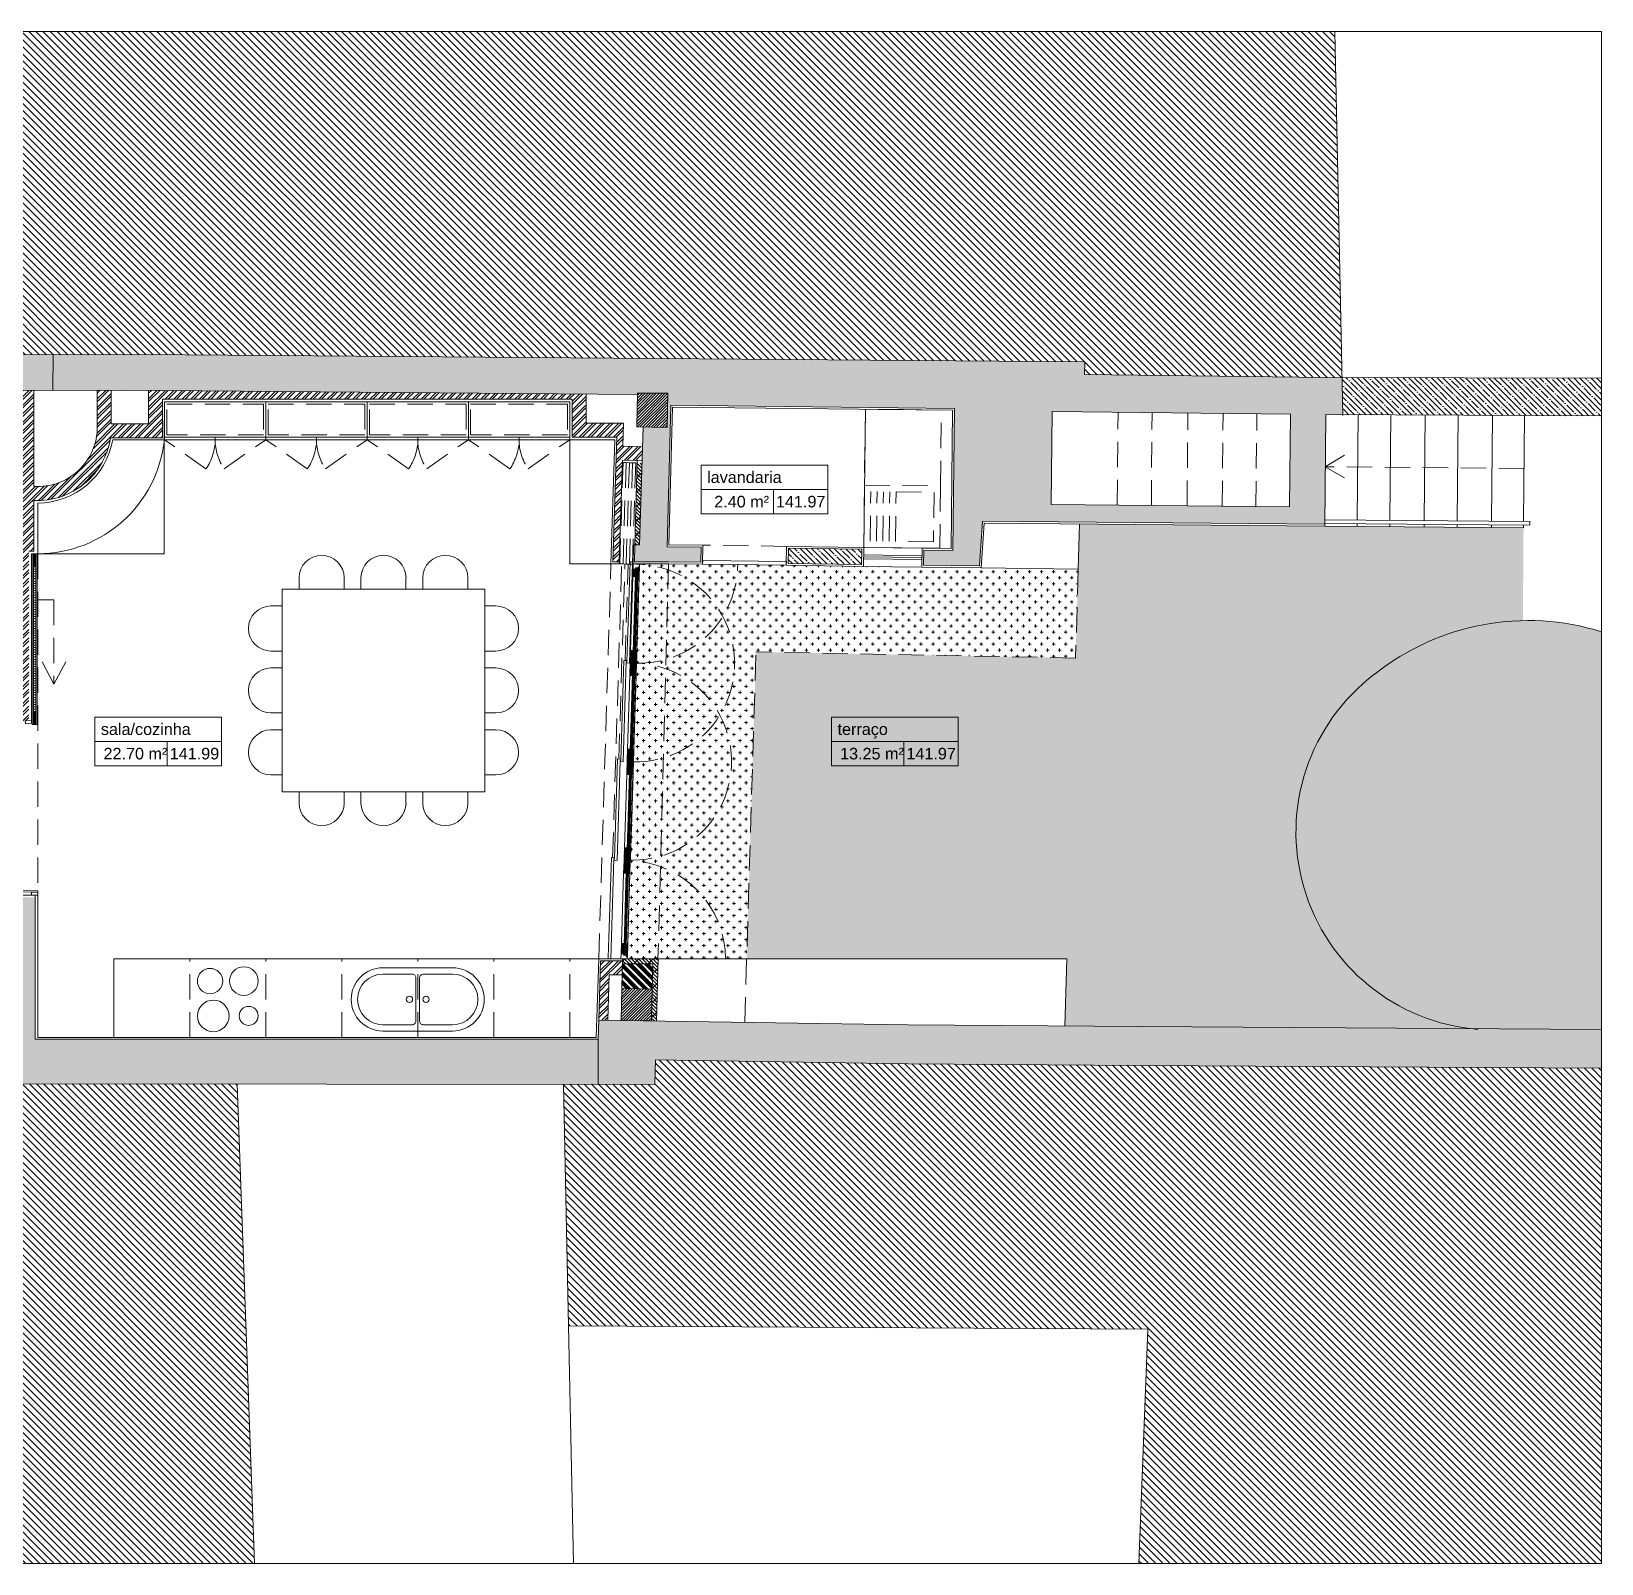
# Model space of a CAD drawing. Header units: millimetres. Extents: x 179.4 to 199.1, y -538.3 to -478.3.
# Drawn here: x 186.71 to 199.11, y -490.37 to -478.27 of the extents above; entities that cross this region are included whole.
import ezdxf
from ezdxf.enums import TextEntityAlignment as Align

# ---------------------------------------------------------------- set-up
doc = ezdxf.new("R2010")
doc.units = ezdxf.units.MM
doc.linetypes.add('DASHED', pattern=[0.75, 0.5, -0.25])
doc.layers.get('0').update_dxf_attribs({"lineweight": 5})
doc.layers.add('00_ARQ', color=251, linetype='Continuous', lineweight=5)
doc.styles.add('din5', font='arial.ttf', dxfattribs={"height": 0.08})
pattern_1 = [(315, (704.769739, -641.583433), (0.0140316502, 0.0140316502), []), (45, (704.76974, -641.58343), (-0.056126601, 0.056126601), [])]
pattern_2 = [(45, (843.83671, -347.545012), (-0.01122532015, 0.01122532015), [])]
pattern_3 = [(315, (843.83671, -347.54501), (0.0449012806, 0.0449012806), []), (315, (843.83671, -347.589914), (0.0449012806, 0.0449012806), [0.079375, -0.015875, 0, -0.015875])]
pattern_4 = [(133.227565, (150.895068, -257.782801), (0.00637559307, 0.00599285517), []), (133.227565, (150.8888834, -257.782609), (0.00637559307, 0.00599285517), [0.004375, -0.0021875])]
pattern_5 = [(133.227565, (150.885181, -258.102297), (0.00637559307, 0.00599285517), []), (133.227565, (150.878997, -258.102106), (0.00637559307, 0.00599285517), [0.004375, -0.0021875])]
pattern_6 = [(133.227565, (150.875294, -258.421792), (0.00637559307, 0.00599285517), []), (133.227565, (150.86911, -258.4216005), (0.00637559307, 0.00599285517), [0.004375, -0.0021875])]

# ---------------------------------------------------------------- blocks, each defined once
blk = doc.blocks.new('0legendaN')
for p, q in [((-0.49, 0.189), (-0.49, -0.189)), ((0.49, 0.189), (-0.49, 0.189)), ((0.49, 0.189), (0.49, -0.189)), ((-0.49, 0), (0.49, 0)), ((0.07, 0), (0.07, -0.189))]:
    blk.add_line(p, q)
at = {"linetype": 'Continuous'}
blk.add_line((-0.49, -0.189), (0.49, -0.189), dxfattribs=at)
at = {"linetype": 'Continuous', "style": 'din5'}
blk.add_attdef('DESIGNAÇAO', text='', height=0.0896, rotation=360, dxfattribs=at).set_placement((-0.445, 0.095), align=Align.MIDDLE_LEFT)
for tag, p in [('300,00M2', (-0.21, -0.094)), ('357.05', (0.28, -0.094))]:
    blk.add_attdef(tag, text='', height=0.0896, rotation=360, dxfattribs=at).set_placement(p, align=Align.MIDDLE_CENTER)

msp = doc.modelspace()

# ---------------------------------------------------------------- hatches: boundary and pattern name
at = {"layer": '00_ARQ', "ltscale": 0.03}
h = msp.add_hatch(dxfattribs=at)
h.set_pattern_fill('ANSI31', color=256, scale=0.0125, angle=90, style=0)
h.paths.add_polyline_path([(197.003, -478.267), (179.478, -478.267), (179.648, -480.854), (182.925, -480.829), (185.755, -480.819), (187.925, -480.822), (195.028, -480.878), (195.025, -480.978), (196.935, -481), (197.061, -481)])
h = msp.add_hatch(dxfattribs=at)
h.set_pattern_fill('ANSI35', color=256, scale=0.01, angle=270, style=0)
h.set_pattern_definition(pattern_3)
h.paths.add_polyline_path([(186.88, -481.102), (186.881, -480.821), (185.755, -480.819), (182.925, -480.829), (179.663, -480.854), (179.705, -481.473), (179.878, -481.462), (179.872, -481.382), (179.982, -481.375), (179.966, -481.137), (183.068, -481.115)])
h = msp.add_hatch(dxfattribs=at)
h.set_pattern_fill('ANSI35', color=256, scale=0.01, angle=270, style=0)
h.paths.add_polyline_path([(197.061, -481), (196.935, -481), (195.025, -480.978), (195.028, -480.878), (187.925, -480.822), (186.881, -480.821), (186.88, -481.102), (187.43, -481.101), (191.496, -481.136), (191.497, -481.125), (191.737, -481.124), (191.73, -481.396), (191.54, -481.391), (191.513, -482.323), (191.475, -482.322), (191.472, -482.457), (191.742, -482.457), (191.997, -482.46), (191.998, -482.34), (191.73, -482.337), (191.759, -481.219), (194, -481.245), (193.987, -482.366), (193.758, -482.363), (193.756, -482.483), (194.196, -482.489), (194.221, -482.135), (196.923, -482.159), (196.931, -481.294), (197.067, -481.294)])
h.paths.add_polyline_path([(194.772, -481.268), (196.652, -481.29), (196.646, -482.021), (194.763, -482.004)], flags=16)
h = msp.add_hatch(dxfattribs=at)
h.set_pattern_fill('ANSI35', color=256, scale=0.01, angle=270, style=0)
h.paths.add_polyline_path([(199.109, -481.007), (197.061, -481), (197.067, -481.294), (199.109, -481.304)])
h = msp.add_hatch(dxfattribs=at)
h.set_pattern_fill('ANSI32', color=256, scale=0.005, style=0)
h.paths.add_polyline_path([(186.73, -481.103), (186.58, -481.103), (186.58, -483.549), (186.33, -483.549), (186.33, -483.755), (186.366, -483.751), (186.69, -483.708), (186.69, -482.372), (186.73, -482.372), (186.73, -481.971, 0.386091), (187.335, -481.477, 0.000071), (187.335, -481.477), (187.746, -481.477), (187.746, -481.172), (190.981, -481.172), (190.981, -481.472), (191.333, -481.472), (191.302, -482.457), (191.352, -482.457), (191.377, -481.654), (191.532, -481.657), (191.535, -481.547), (191.381, -481.544), (191.386, -481.362), (191.091, -481.362), (191.091, -481.133), (187.636, -481.102), (187.636, -481.367), (187.341, -481.367), (187.341, -481.101), (187.231, -481.101), (187.231, -481.391, -0.433013), (186.73, -481.861)])
h = msp.add_hatch(dxfattribs=at)
h.set_pattern_fill('ANSI31', color=256, scale=0.005, style=0)
h.set_pattern_definition(pattern_2)
h.paths.add_polyline_path([(191.73, -481.396), (191.737, -481.124), (191.497, -481.125), (191.49, -481.39)])
h = msp.add_hatch(dxfattribs=at)
h.set_pattern_fill('GRATE', color=256, scale=0.025, angle=315, style=0)
h.set_pattern_definition(pattern_1)
h.paths.add_polyline_path([(191.532, -481.677), (191.494, -481.676), (191.475, -482.322), (191.513, -482.323)])
h = msp.add_hatch(dxfattribs=at)
h.set_pattern_fill('CROSS', color=256, scale=0.0075, style=0)
h.set_pattern_definition([(360, (639.92143, -428.093994), (0.047625, 0.047625), [0.0238125, -0.0714375]), (90, (639.933334, -428.1059), (-0.047625, 0.047625), [0.0238125, -0.0714375])])
h.paths.add_polyline_path([(198.08, -486.143, -0.677702), (197.321, -483.342, -0.164026), (198.488, -482.921), (198.493, -482.188), (194.986, -482.156), (194.956, -483.216), (192.432, -483.168), (192.358, -485.592), (194.886, -485.592), (194.871, -486.122), (195.469, -486.126)])
at = {"layer": '00_ARQ'}
h = msp.add_hatch(dxfattribs=at)
h.set_pattern_fill('ANSI33', color=256, scale=0.04, angle=180, style=0)
h.set_pattern_definition([(45, (237.314846, -518.970312), (0.0070710678, -0.0070710678), []), (45, (237.314846, -518.963241), (0.0070710678, -0.0070710678), [0.005, -0.0025])])
h.paths.add_polyline_path([(186.746, -482.492), (186.746, -482.392), (186.726, -482.392), (186.726, -482.492)])
at = {"layer": '00_ARQ', "ltscale": 0.03}
h = msp.add_hatch(dxfattribs=at)
h.set_pattern_fill('ANSI35', color=256, scale=0.01, angle=270, style=0)
h.set_pattern_definition(pattern_3)
h.paths.add_polyline_path([(193.266, -482.477), (193.268, -482.357), (192.688, -482.349), (192.687, -482.469)])
at = {"layer": '00_ARQ'}
h = msp.add_hatch(dxfattribs=at)
h.set_pattern_fill('ANSI31', color=256, scale=0.15, angle=225, style=0)
h.set_pattern_definition([(1e-14, (237.314846, -519.470312), (2e-17, -0.01875), [])])
h.paths.add_polyline_path([(186.728, -483.657), (186.746, -483.658), (186.746, -482.492), (186.731, -482.492)])
at = {"layer": '00_ARQ', "ltscale": 0.03}
h = msp.add_hatch(dxfattribs=at)
h.set_pattern_fill('CROSS', color=256, scale=0.0075, style=0)
h.set_pattern_definition([(360, (639.92143, -384.093994), (0.047625, 0.047625), [0.0238125, -0.0714375]), (90, (639.933334, -384.1059), (-0.047625, 0.047625), [0.0238125, -0.0714375])])
h.paths.add_polyline_path([(191.411, -485.59), (192.358, -485.592), (192.432, -483.168), (194.956, -483.216), (194.976, -482.514), (192.011, -482.475), (191.742, -482.472), (191.507, -482.472)])
at = {"layer": '00_ARQ'}
h = msp.add_hatch(dxfattribs=at)
h.set_pattern_fill('ANSI33', color=256, scale=0.035, angle=268.2276, style=0)
h.set_pattern_definition([(223.227565, (136.9735775, -707.665641), (0.00599285517, -0.00637559307), []), (223.227565, (136.967393, -707.665449), (0.00599285517, -0.00637559307), [0.004375, -0.0021875])])
h.paths.add_polyline_path([(191.509, -482.574), (191.51, -482.559), (191.5, -482.558), (191.499, -482.573)])
h.paths.add_polyline_path([(191.481, -482.507), (191.501, -482.508), (191.502, -482.498), (191.512, -482.498), (191.51, -482.559), (191.48, -482.558), (191.479, -482.573), (191.459, -482.572), (191.461, -482.517), (191.481, -482.517)])
at = {"layer": '00_ARQ', "ltscale": 0.03}
h = msp.add_hatch(dxfattribs=at)
h.set_pattern_fill('GRASS', color=256, scale=0.002, style=0)
h.set_pattern_definition([(90, (0, 0), (-0.035921, 0.035921), [0.009525, -0.062317]), (45, (0, 0), (-0.0359210245, 0.0359210245), [0.009525, -0.041275]), (135, (0, 0), (-0.0359210245, -0.0359210245), [0.009525, -0.041275])])
h.paths.add_polyline_path([(199.109, -483.009, 0.248574), (197.321, -483.342, 0.677702), (198.08, -486.143), (199.109, -486.15)])
at = {"layer": '00_ARQ'}
h = msp.add_hatch(dxfattribs=at)
h.set_pattern_fill('ANSI33', color=256, scale=0.035, angle=268.2276, style=0)
h.set_pattern_definition(pattern_6)
h.paths.add_polyline_path([(191.488, -483.275), (191.491, -483.172), (191.461, -483.171), (191.461, -483.156), (191.441, -483.155), (191.438, -483.254), (191.448, -483.254), (191.448, -483.264), (191.468, -483.265), (191.468, -483.275)])
h.paths.add_polyline_path([(191.491, -483.157), (191.491, -483.172), (191.481, -483.171), (191.481, -483.156)])
h = msp.add_hatch(dxfattribs=at)
h.set_pattern_fill('ANSI33', color=256, scale=0.035, angle=268.2276, style=0)
h.set_pattern_definition(pattern_6)
h.paths.add_polyline_path([(191.485, -483.357), (191.486, -483.342), (191.476, -483.341), (191.475, -483.356)])
edge = h.paths.add_edge_path()
edge.add_line((191.448, -483.267), (191.468, -483.268))
edge.add_line((191.468, -483.268), (191.468, -483.278))
edge.add_line((191.468, -483.278), (191.488, -483.278))
edge.add_line((191.488, -483.278), (191.486, -483.342))
edge.add_line((191.486, -483.342), (191.456, -483.341))
edge.add_line((191.456, -483.341), (191.455, -483.356))
edge.add_line((191.455, -483.356), (191.435, -483.355))
edge.add_line((191.435, -483.355), (191.438, -483.257))
edge.add_line((191.438, -483.257), (191.448, -483.257))
edge.add_line((191.448, -483.257), (191.448, -483.267))
edge.add_line((191.448, -483.267), (191.468, -483.268))
h = msp.add_hatch(dxfattribs=at)
h.set_pattern_fill('ANSI33', color=256, scale=0.04, angle=180, style=0)
h.set_pattern_definition([(45, (237.314846, -520.220312), (0.0070710678, -0.0070710678), []), (45, (237.314846, -520.213241), (0.0070710678, -0.0070710678), [0.005, -0.0025])])
h.paths.add_polyline_path([(186.746, -483.742), (186.746, -483.642), (186.726, -483.642), (186.726, -483.742)])
h = msp.add_hatch(dxfattribs=at)
h.set_pattern_fill('ANSI33', color=256, scale=0.035, angle=268.2276, style=0)
h.set_pattern_definition(pattern_5)
h.paths.add_polyline_path([(191.464, -484.038), (191.461, -484.122), (191.431, -484.121), (191.431, -484.136), (191.411, -484.135), (191.415, -484.017), (191.435, -484.017), (191.434, -484.027), (191.454, -484.028), (191.454, -484.038)])
h.paths.add_polyline_path([(191.461, -484.137), (191.461, -484.122), (191.451, -484.121), (191.451, -484.136)])
h = msp.add_hatch(dxfattribs=at)
h.set_pattern_fill('ANSI33', color=256, scale=0.035, angle=268.2276, style=0)
h.set_pattern_definition(pattern_5)
h.paths.add_polyline_path([(191.434, -484.024), (191.454, -484.025), (191.454, -484.035), (191.464, -484.035), (191.467, -483.952), (191.437, -483.951), (191.437, -483.936), (191.417, -483.935), (191.415, -484.014), (191.435, -484.014)])
h.paths.add_polyline_path([(191.467, -483.937), (191.467, -483.952), (191.457, -483.951), (191.457, -483.936)])
h = msp.add_hatch(dxfattribs=at)
h.set_pattern_fill('ANSI33', color=256, scale=0.035, angle=268.2276, style=0)
h.set_pattern_definition(pattern_4)
h.paths.add_polyline_path([(191.439, -484.835), (191.443, -484.732), (191.413, -484.731), (191.413, -484.716), (191.393, -484.715), (191.39, -484.814), (191.4, -484.814), (191.4, -484.824), (191.42, -484.824), (191.419, -484.834)])
h.paths.add_polyline_path([(191.443, -484.717), (191.443, -484.732), (191.433, -484.731), (191.433, -484.716)])
h = msp.add_hatch(dxfattribs=at)
h.set_pattern_fill('ANSI33', color=256, scale=0.035, angle=268.2276, style=0)
h.set_pattern_definition(pattern_4)
h.paths.add_polyline_path([(191.437, -484.917), (191.437, -484.902), (191.427, -484.901), (191.427, -484.916)])
edge = h.paths.add_edge_path()
edge.add_line((191.4, -484.827), (191.42, -484.827))
edge.add_line((191.42, -484.827), (191.419, -484.837))
edge.add_line((191.419, -484.837), (191.439, -484.838))
edge.add_line((191.439, -484.838), (191.437, -484.902))
edge.add_line((191.437, -484.902), (191.407, -484.901))
edge.add_line((191.407, -484.901), (191.407, -484.916))
edge.add_line((191.407, -484.916), (191.387, -484.915))
edge.add_line((191.387, -484.915), (191.39, -484.817))
edge.add_line((191.39, -484.817), (191.4, -484.817))
edge.add_line((191.4, -484.817), (191.4, -484.827))
edge.add_line((191.4, -484.827), (191.42, -484.827))
at = {"layer": '00_ARQ', "ltscale": 0.03}
h = msp.add_hatch(dxfattribs=at)
h.set_pattern_fill('ANSI35', color=256, scale=0.01, angle=270, style=0)
h.set_pattern_definition(pattern_3)
h.paths.add_polyline_path([(191.186, -486.582), (191.186, -486.227), (186.74, -486.227), (186.74, -485.105), (186.325, -485.102), (186.325, -485.174), (186.58, -485.177), (186.58, -486.284), (183.905, -486.267), (183.912, -485.153), (184.34, -485.157), (184.34, -485.088), (182.262, -485.071), (182.262, -485.141), (183.652, -485.151), (183.645, -486.265), (183.245, -486.263), (180.32, -486.279), (180.314, -486.19), (180.174, -486.2), (180.169, -486.12), (180.018, -486.13), (180.048, -486.573)])
at = {"layer": '00_ARQ'}
h = msp.add_hatch(dxfattribs=at)
h.set_pattern_fill('ANSI33', color=256, scale=0.035, angle=268.2276, style=0)
h.set_pattern_definition([(133.227565, (150.905716, -257.438685), (0.00637559307, 0.00599285517), []), (133.227565, (150.899532, -257.438494), (0.00637559307, 0.00599285517), [0.004375, -0.0021875])])
h.paths.add_polyline_path([(191.42, -485.472), (191.419, -485.487), (191.409, -485.487), (191.41, -485.472)])
h.paths.add_polyline_path([(191.387, -485.56), (191.407, -485.56), (191.407, -485.57), (191.417, -485.57), (191.419, -485.487), (191.389, -485.486), (191.39, -485.471), (191.37, -485.47), (191.367, -485.549), (191.387, -485.55)])
at = {"layer": '00_ARQ', "ltscale": 0.03}
h = msp.add_hatch(dxfattribs=at)
h.set_pattern_fill('ANSI32', color=256, scale=0.005, style=0)
h.paths.add_polyline_path([(191.376, -485.717), (191.379, -485.607), (191.205, -485.607), (191.191, -486.075), (191.261, -486.076), (191.272, -485.717)])
h = msp.add_hatch(dxfattribs=at)
h.set_pattern_fill('ANSI34', color=256, scale=0.0025, angle=270, style=0)
h.set_pattern_definition([(315, (704.76974, -641.583433), (0.0336759605, 0.0336759605), []), (315, (704.76974, -641.59466), (0.0336759605, 0.0336759605), []), (315, (704.76974, -641.605883), (0.0336759605, 0.0336759605), []), (315, (704.76974, -641.61711), (0.0336759605, 0.0336759605), [])])
h.paths.add_polyline_path([(191.613, -485.831), (191.618, -485.632), (191.378, -485.632), (191.373, -485.825)])
h = msp.add_hatch(dxfattribs=at)
h.set_pattern_fill('GRATE', color=256, scale=0.025, angle=315, style=0)
h.set_pattern_definition(pattern_1)
h.paths.add_polyline_path([(191.646, -486.082), (191.659, -485.592), (191.658, -485.592), (191.465, -485.592, -0.018294), (191.408, -485.592), (191.379, -485.592), (191.378, -485.632), (191.618, -485.632), (191.613, -485.831), (191.606, -486.082)])
h = msp.add_hatch(dxfattribs=at)
h.set_pattern_fill('ANSI31', color=256, scale=0.005, style=0)
h.set_pattern_definition(pattern_2)
h.paths.add_polyline_path([(191.606, -486.082), (191.613, -485.831), (191.373, -485.825), (191.367, -486.078)])
h = msp.add_hatch(dxfattribs=at)
h.set_pattern_fill('ANSI35', color=256, scale=0.01, angle=270, style=0)
h.paths.add_polyline_path([(199.109, -486.15), (195.469, -486.126), (193.633, -486.114), (191.191, -486.075), (191.186, -486.227), (191.186, -486.582), (191.633, -486.583), (191.638, -486.389), (193.63, -486.42), (195.467, -486.433), (199.109, -486.456)])
h = msp.add_hatch(dxfattribs=at)
h.set_pattern_fill('ANSI31', color=256, scale=0.0125, angle=90, style=0)
h.paths.add_polyline_path([(199.109, -486.456), (195.467, -486.433), (193.63, -486.42), (191.638, -486.389), (191.633, -486.583), (190.912, -486.582), (190.951, -488.49), (195.527, -488.517), (195.455, -490.367), (199.109, -490.367)])
h = msp.add_hatch(dxfattribs=at)
h.set_pattern_fill('ANSI31', color=256, scale=0.0125, angle=90, style=0)
h.paths.add_polyline_path([(188.335, -486.58), (180.033, -486.573), (180.26, -490.367), (188.471, -490.367)])
h.paths.add_polyline_path([(187.996, -487.925), (188.157, -487.925), (188.157, -488.04), (187.996, -488.04)], flags=24)
h.paths.add_polyline_path([(186.113, -487.925), (186.273, -487.925), (186.273, -488.04), (186.113, -488.04)], flags=24)
h.paths.add_polyline_path([(180.767, -487.886), (180.914, -487.886), (180.914, -488.001), (180.767, -488.001)], flags=24)

# ---------------------------------------------------------------- linework, layer by layer
at = {"layer": '00_ARQ'}
for p, q in [((197.003, -478.267), (197.067, -481.302)), ((187.925, -480.822), (185.755, -480.819)), ((195.028, -480.878), (187.925, -480.822)), ((195.028, -480.878), (195.025, -480.978)), ((195.025, -480.978), (196.935, -481)), ((196.935, -481), (199.109, -481.007)), ((183.068, -481.115), (187.43, -481.101)), ((186.73, -481.861), (186.73, -481.103)), ((187.231, -481.391), (187.231, -481.101)), ((187.341, -481.367), (187.341, -481.101)), ((191.496, -481.136), (187.43, -481.101)), ((187.636, -481.367), (187.636, -481.102)), ((187.746, -481.477), (187.746, -481.172)), ((187.746, -481.172), (190.981, -481.172)), ((187.76, -481.492), (187.761, -481.192)), ((187.761, -481.192), (190.961, -481.192)), ((188.576, -481.126), (188.576, -481.125)), ((189.161, -481.131), (189.161, -481.13)), ((189.176, -481.131), (189.176, -481.13)), ((189.776, -481.136), (189.776, -481.136)), ((190.376, -481.141), (190.376, -481.141)), ((190.961, -481.492), (190.961, -481.192)), ((190.976, -481.147), (190.976, -481.147)), ((190.981, -481.472), (190.981, -481.172)), ((191.091, -481.362), (191.091, -481.133)), ((191.759, -481.219), (191.73, -482.337)), ((191.774, -481.234), (191.745, -482.322)), ((191.759, -481.219), (194, -481.245)), ((191.774, -481.234), (193.984, -481.259)), ((193.283, -482.342), (193.296, -481.251)), ((193.972, -482.351), (193.984, -481.259)), ((193.987, -482.366), (194, -481.245)), ((194.763, -482.004), (194.772, -481.268)), ((194.772, -481.268), (196.652, -481.29)), ((196.646, -482.021), (196.652, -481.29)), ((196.923, -482.174), (196.931, -481.293)), ((196.931, -481.293), (196.935, -481.293)), ((196.931, -481.294), (199.109, -481.304)), ((197.178, -482.126), (197.186, -481.295)), ((197.437, -482.128), (197.444, -481.296)), ((197.709, -482.131), (197.717, -481.297)), ((197.969, -482.133), (197.976, -481.299)), ((198.24, -482.135), (198.247, -481.3)), ((198.494, -482.138), (198.501, -481.301)), ((187.636, -481.367), (187.341, -481.367)), ((191.091, -481.362), (191.386, -481.362)), ((191.386, -481.362), (191.381, -481.544)), ((191.513, -482.323), (191.54, -481.391)), ((187.746, -481.477), (187.335, -481.477)), ((187.76, -481.492), (187.353, -481.492)), ((190.961, -481.492), (190.961, -482.472)), ((190.961, -481.492), (191.317, -481.492)), ((190.981, -481.472), (191.333, -481.472)), ((191.317, -481.492), (191.287, -482.472)), ((191.333, -481.472), (191.302, -482.457)), ((191.535, -481.547), (191.381, -481.544)), ((191.377, -481.654), (191.352, -482.457)), ((191.532, -481.657), (191.377, -481.654)), ((191.475, -482.321), (191.495, -481.656)), ((186.73, -482.372), (186.73, -481.971)), ((186.76, -482.392), (186.76, -481.992)), ((196.646, -482.021), (194.763, -482.004)), ((194.196, -482.489), (194.221, -482.135)), ((194.21, -482.504), (194.235, -482.15)), ((196.923, -482.159), (194.221, -482.135)), ((196.923, -482.174), (194.235, -482.15)), ((194.986, -482.156), (194.976, -482.514)), ((198.544, -482.138), (196.923, -482.124)), ((198.543, -482.168), (196.923, -482.154)), ((198.493, -482.188), (196.923, -482.174)), ((197.178, -482.176), (197.178, -482.156)), ((197.436, -482.178), (197.437, -482.158)), ((197.709, -482.181), (197.709, -482.161)), ((197.969, -482.183), (197.969, -482.163)), ((198.239, -482.185), (198.239, -482.165)), ((198.493, -482.188), (198.493, -482.168)), ((198.543, -482.168), (198.544, -482.138)), ((191.461, -482.472), (191.465, -482.322)), ((191.475, -482.322), (191.465, -482.322)), ((191.472, -482.457), (191.475, -482.322)), ((191.513, -482.323), (191.475, -482.322)), ((192.013, -482.325), (191.745, -482.322)), ((186.69, -482.372), (186.73, -482.372)), ((186.76, -482.392), (186.71, -482.392)), ((186.71, -482.392), (186.71, -483.706)), ((191.998, -482.34), (191.73, -482.337)), ((191.997, -482.46), (191.998, -482.34)), ((192.011, -482.475), (192.013, -482.325)), ((192.671, -482.484), (192.673, -482.334)), ((193.283, -482.342), (192.673, -482.334)), ((193.281, -482.492), (193.283, -482.342)), ((193.742, -482.408), (193.282, -482.402)), ((193.742, -482.423), (193.282, -482.417)), ((193.742, -482.438), (193.282, -482.432)), ((193.743, -482.348), (193.283, -482.342)), ((193.741, -482.498), (193.743, -482.348)), ((193.972, -482.351), (193.743, -482.348)), ((193.756, -482.483), (193.758, -482.363)), ((193.987, -482.366), (193.758, -482.363)), ((190.961, -482.472), (191.287, -482.472)), ((191.352, -482.472), (191.287, -482.472)), ((191.352, -482.457), (191.302, -482.457)), ((191.352, -482.457), (191.352, -482.472)), ((191.416, -485.59), (191.51, -482.527)), ((191.742, -482.472), (191.461, -482.472)), ((191.742, -482.457), (191.472, -482.457)), ((191.997, -482.46), (191.742, -482.457)), ((192.011, -482.475), (191.742, -482.472)), ((193.281, -482.492), (192.671, -482.484)), ((193.741, -482.498), (193.281, -482.492)), ((194.21, -482.504), (193.741, -482.498)), ((194.196, -482.489), (193.756, -482.483)), ((194.976, -482.514), (194.21, -482.504)), ((190.291, -482.672), (188.691, -482.672)), ((188.691, -482.672), (188.691, -484.272)), ((188.824, -482.672), (188.824, -482.583)), ((189.179, -482.672), (189.179, -482.583)), ((189.313, -482.672), (189.313, -482.583)), ((189.668, -482.672), (189.668, -482.583)), ((189.802, -482.672), (189.802, -482.583)), ((190.157, -482.672), (190.157, -482.583)), ((190.291, -482.672), (190.291, -484.272)), ((191.441, -483.155), (191.459, -482.572)), ((191.509, -482.574), (191.491, -483.157)), ((188.691, -482.805), (188.602, -482.805)), ((190.291, -482.805), (190.379, -482.805)), ((188.691, -483.161), (188.602, -483.161)), ((190.291, -483.161), (190.379, -483.161)), ((188.691, -483.294), (188.602, -483.294)), ((190.291, -483.294), (190.379, -483.294)), ((191.417, -483.935), (191.435, -483.355)), ((191.467, -483.937), (191.485, -483.357)), ((188.691, -483.65), (188.602, -483.65)), ((190.291, -483.65), (190.379, -483.65)), ((186.71, -483.726), (186.71, -483.726)), ((188.691, -483.783), (188.602, -483.783)), ((190.291, -483.783), (190.379, -483.783)), ((188.691, -484.139), (188.602, -484.139)), ((190.291, -484.139), (190.379, -484.139)), ((191.393, -484.715), (191.411, -484.135)), ((191.461, -484.137), (191.443, -484.717)), ((190.291, -484.272), (188.691, -484.272)), ((188.824, -484.272), (188.824, -484.361)), ((189.179, -484.272), (189.179, -484.361)), ((189.313, -484.272), (189.313, -484.361)), ((189.668, -484.272), (189.668, -484.361)), ((189.802, -484.272), (189.802, -484.361)), ((190.157, -484.272), (190.157, -484.361)), ((191.37, -485.47), (191.387, -484.915)), ((191.437, -484.917), (191.42, -485.472)), ((186.31, -485.086), (186.76, -485.09)), ((186.326, -485.087), (186.741, -485.09)), ((186.74, -486.227), (186.741, -485.09)), ((186.76, -486.212), (186.76, -485.09)), ((187.361, -486.212), (187.361, -485.592)), ((191.191, -485.592), (187.361, -485.592)), ((191.191, -485.592), (191.171, -486.212)), ((191.205, -485.607), (191.191, -486.075)), ((191.373, -485.825), (191.379, -485.592)), ((191.613, -485.831), (191.618, -485.632)), ((191.646, -486.082), (191.659, -485.592)), ((191.658, -485.592), (194.886, -485.592)), ((194.886, -485.592), (194.871, -486.122)), ((191.272, -485.717), (191.261, -486.077)), ((191.191, -486.075), (191.186, -486.227)), ((193.633, -486.114), (191.191, -486.075)), ((193.633, -486.114), (195.469, -486.126)), ((195.469, -486.126), (199.109, -486.15)), ((191.186, -486.227), (186.74, -486.227)), ((191.171, -486.212), (186.76, -486.212)), ((191.638, -486.389), (191.633, -486.583)), ((191.638, -486.389), (191.633, -486.583)), ((193.63, -486.42), (191.638, -486.389)), ((193.63, -486.42), (195.467, -486.433)), ((195.467, -486.433), (199.109, -486.456)), ((180.033, -486.573), (191.633, -486.583)), ((188.335, -486.58), (188.471, -490.367)), ((190.912, -486.582), (190.951, -488.49)), ((190.951, -488.49), (195.527, -488.517)), ((190.951, -488.49), (190.99, -490.367)), ((195.527, -488.517), (195.455, -490.367))]:
    msp.add_line(p, q, dxfattribs=at)
at = {"layer": '00_ARQ', "ltscale": 0.03}
for p, q in [((186.88, -481.102), (186.881, -480.821)), ((191.186, -486.227), (191.186, -486.582))]:
    msp.add_line(p, q, dxfattribs=at)
at = {"layer": '00_ARQ', "linetype": 'DASHED', "ltscale": 0.4}
for p, q in [((195.285, -482.009), (195.292, -481.274)), ((195.554, -482.011), (195.56, -481.277)), ((195.836, -482.014), (195.842, -481.28)), ((196.114, -482.016), (196.121, -481.284)), ((196.38, -482.019), (196.387, -481.287)), ((188.089, -481.721), (187.761, -481.492)), ((188.233, -481.721), (188.561, -481.492)), ((188.889, -481.721), (188.561, -481.492)), ((189.033, -481.721), (189.361, -481.492)), ((189.689, -481.721), (189.361, -481.492)), ((189.833, -481.721), (190.161, -481.492)), ((190.489, -481.721), (190.161, -481.492)), ((190.633, -481.721), (190.961, -481.492)), ((196.927, -481.706), (197.08, -481.614)), ((198.497, -481.719), (196.927, -481.706)), ((196.927, -481.706), (197.079, -481.792)), ((193.334, -482.292), (193.338, -481.902)), ((193.384, -482.293), (193.388, -481.902)), ((193.434, -482.293), (193.438, -481.903)), ((193.484, -482.294), (193.488, -481.904)), ((186.76, -482.392), (186.76, -485.055)), ((192.673, -482.334), (192.013, -482.325)), ((191.191, -485.592), (191.287, -482.472)), ((191.3, -484.793), (191.372, -482.473)), ((191.349, -484.014), (191.397, -482.473)), ((191.399, -483.235), (191.422, -482.474)), ((191.741, -482.472), (191.658, -485.592)), ((194.976, -482.514), (194.956, -483.216)), ((192.343, -486.093), (192.432, -483.168)), ((194.956, -483.216), (192.432, -483.168)), ((186.888, -483.422), (186.79, -483.236)), ((186.888, -483.422), (186.986, -483.236)), ((187.961, -486.212), (187.961, -485.592)), ((188.561, -486.212), (188.561, -485.592)), ((189.161, -486.212), (189.161, -485.592)), ((189.761, -486.212), (189.761, -485.592)), ((190.361, -486.212), (190.361, -485.592)), ((190.961, -486.212), (190.961, -485.592))]:
    msp.add_line(p, q, dxfattribs=at)
at = {"layer": '00_ARQ', "ltscale": 0.02}
for p in [(187.76, -481.492), (186.76, -482.392)]:
    msp.add_line(p, (187.76, -482.392), dxfattribs=at)
at = {"layer": '00_ARQ', "extrusion": (-1.56885e-30, -4.44089e-16, -1)}
for p, q in [((191.191, -485.592), (191.379, -485.592)), ((191.205, -485.607), (191.379, -485.607)), ((191.378, -485.632), (191.618, -485.632)), ((191.379, -485.592), (191.659, -485.592)), ((191.272, -485.717), (191.376, -485.717))]:
    msp.add_line(p, q, dxfattribs=at)
at = {"layer": '00_ARQ'}
for points in [[(179.409, -478.267), (199.109, -478.267), (199.109, -490.367), (179.409, -490.367)], [(191.73, -481.396), (191.737, -481.124), (191.497, -481.125), (191.49, -481.39)], [(187.761, -481.472), (188.161, -481.472), (188.161, -481.492), (187.761, -481.492)], [(188.561, -481.472), (188.161, -481.472), (188.161, -481.492), (188.561, -481.492)], [(188.561, -481.472), (188.961, -481.472), (188.961, -481.492), (188.561, -481.492)], [(189.361, -481.472), (188.961, -481.472), (188.961, -481.492), (189.361, -481.492)], [(189.361, -481.472), (189.761, -481.472), (189.761, -481.492), (189.361, -481.492)], [(190.161, -481.472), (189.761, -481.472), (189.761, -481.492), (190.161, -481.492)], [(190.161, -481.472), (190.561, -481.472), (190.561, -481.492), (190.161, -481.492)], [(190.961, -481.472), (190.561, -481.472), (190.561, -481.492), (190.961, -481.492)], [(186.726, -482.392), (186.726, -483.742), (186.716, -483.742), (186.716, -482.392)], [(186.746, -482.492), (186.746, -482.392), (186.726, -482.392), (186.726, -482.492)], [(186.756, -482.392), (186.756, -483.742), (186.746, -483.742), (186.746, -482.392)], [(192.672, -482.454), (192.671, -482.484), (192.011, -482.475), (192.012, -482.445)], [(193.266, -482.477), (193.268, -482.357), (192.688, -482.349), (192.687, -482.469)], [(191.457, -482.466), (191.457, -482.466), (191.458, -482.456), (191.458, -482.456), (191.438, -482.456), (191.413, -483.245), (191.408, -483.245), (191.408, -483.255), (191.413, -483.255), (191.433, -483.256)], [(191.461, -482.514), (191.462, -482.472), (191.512, -482.472), (191.512, -482.495), (191.502, -482.495), (191.501, -482.505), (191.481, -482.504), (191.481, -482.514)], [(191.461, -482.517), (191.461, -482.514), (191.481, -482.514), (191.481, -482.517)], [(191.509, -482.574), (191.51, -482.559), (191.5, -482.558), (191.499, -482.573)], [(191.502, -482.498), (191.502, -482.495), (191.512, -482.495), (191.512, -482.498)], [(191.502, -482.498), (191.502, -482.495), (191.512, -482.495), (191.512, -482.498)], [(191.474, -483.17), (191.474, -483.162), (191.466, -483.162), (191.466, -483.17)], [(191.491, -483.157), (191.491, -483.172), (191.481, -483.171), (191.481, -483.156)], [(191.408, -483.245), (191.413, -483.245), (191.414, -483.235), (191.409, -483.235), (191.389, -483.235), (191.364, -484.024), (191.359, -484.024), (191.359, -484.034), (191.364, -484.034), (191.384, -484.035)], [(191.438, -483.254), (191.438, -483.257), (191.448, -483.257), (191.448, -483.254)], [(191.478, -483.275), (191.478, -483.278), (191.488, -483.278), (191.488, -483.275)], [(191.485, -483.357), (191.486, -483.342), (191.476, -483.341), (191.475, -483.356)], [(186.746, -483.742), (186.746, -483.642), (186.726, -483.642), (186.726, -483.742)], [(191.359, -484.024), (191.364, -484.024), (191.364, -484.014), (191.359, -484.014), (191.339, -484.013), (191.315, -484.803), (191.31, -484.803), (191.31, -484.813), (191.315, -484.813), (191.335, -484.814)], [(191.415, -484.014), (191.415, -484.017), (191.425, -484.017), (191.425, -484.014)], [(191.45, -483.95), (191.45, -483.942), (191.442, -483.942), (191.442, -483.95)], [(191.454, -484.035), (191.454, -484.038), (191.464, -484.038), (191.464, -484.035)], [(191.467, -483.937), (191.467, -483.952), (191.457, -483.951), (191.457, -483.936)], [(191.444, -484.122), (191.444, -484.13), (191.436, -484.13), (191.436, -484.122)], [(191.461, -484.137), (191.461, -484.122), (191.451, -484.121), (191.451, -484.136)], [(191.31, -484.803), (191.315, -484.803), (191.315, -484.793), (191.31, -484.793), (191.29, -484.792), (191.266, -485.582), (191.266, -485.582), (191.266, -485.592), (191.266, -485.592), (191.286, -485.593)], [(191.426, -484.73), (191.426, -484.722), (191.418, -484.722), (191.418, -484.73)], [(191.443, -484.717), (191.443, -484.732), (191.433, -484.731), (191.433, -484.716)], [(191.39, -484.814), (191.39, -484.817), (191.4, -484.817), (191.4, -484.814)], [(191.419, -484.834), (191.419, -484.837), (191.439, -484.838), (191.439, -484.835)], [(191.437, -484.917), (191.437, -484.902), (191.427, -484.901), (191.427, -484.916)], [(186.76, -485.055), (186.31, -485.052), (186.31, -485.057), (186.31, -485.062), (186.37, -485.062), (186.71, -485.064), (186.71, -485.064), (186.76, -485.065)], [(186.76, -485.065), (186.71, -485.064), (186.71, -485.089), (186.76, -485.09)], [(191.402, -485.485), (191.402, -485.477), (191.394, -485.477), (191.394, -485.485)], [(191.42, -485.472), (191.419, -485.487), (191.409, -485.487), (191.41, -485.472)], [(191.367, -485.552), (191.366, -485.592), (191.416, -485.592), (191.417, -485.573), (191.407, -485.573), (191.407, -485.563), (191.387, -485.563), (191.387, -485.553)], [(191.367, -485.549), (191.367, -485.552), (191.387, -485.553), (191.387, -485.55)], [(191.407, -485.57), (191.407, -485.573), (191.417, -485.573), (191.417, -485.57)], [(191.407, -485.57), (191.407, -485.573), (191.417, -485.573), (191.417, -485.57)], [(191.606, -486.082), (191.613, -485.831), (191.373, -485.825), (191.367, -486.078)]]:
    msp.add_lwpolyline(points, close=True, dxfattribs=at)
at = {"layer": '00_ARQ', "linetype": 'DASHED', "ltscale": 0.4}
for points in [[(187.761, -481.192), (188.561, -481.192), (188.561, -481.472), (187.761, -481.472)], [(188.561, -481.192), (189.361, -481.192), (189.361, -481.472), (188.561, -481.472)], [(189.361, -481.192), (190.161, -481.192), (190.161, -481.472), (189.361, -481.472)], [(190.161, -481.192), (190.961, -481.192), (190.961, -481.472), (190.161, -481.472)], [(187.779, -481.21), (188.543, -481.21), (188.543, -481.454), (187.779, -481.454)], [(188.579, -481.21), (189.343, -481.21), (189.343, -481.454), (188.579, -481.454)], [(189.379, -481.21), (190.143, -481.21), (190.143, -481.454), (189.379, -481.454)], [(190.179, -481.21), (190.943, -481.21), (190.943, -481.454), (190.179, -481.454)], [(193.296, -481.251), (193.289, -481.851), (193.889, -481.858), (193.896, -481.258)], [(191.382, -482.473), (191.407, -481.673), (191.382, -481.672), (191.357, -482.472)], [(191.407, -482.474), (191.432, -481.674), (191.407, -481.673), (191.382, -482.473)], [(191.432, -482.474), (191.457, -481.674), (191.432, -481.674), (191.407, -482.474)], [(191.457, -482.475), (191.482, -481.675), (191.457, -481.674), (191.432, -482.474)], [(193.283, -482.342), (193.289, -481.851), (193.889, -481.858), (193.883, -482.349)], [(193.534, -482.295), (193.538, -481.904), (193.838, -481.908), (193.834, -482.298)]]:
    msp.add_lwpolyline(points, close=True, dxfattribs=at)
at = {"layer": '00_ARQ', "elevation": 0}
msp.add_lwpolyline([(191.481, -482.507), (191.501, -482.508), (191.502, -482.498), (191.512, -482.498), (191.51, -482.559), (191.48, -482.558), (191.479, -482.573), (191.459, -482.572), (191.461, -482.517), (191.481, -482.517), (191.481, -482.507)], dxfattribs=at)
for points in [[(191.481, -482.559), (191.462, -483.17), (191.466, -483.17), (191.485, -482.559)], [(191.493, -482.559), (191.474, -483.17), (191.48, -483.17), (191.499, -482.559)], [(191.493, -482.559), (191.493, -482.567), (191.485, -482.567), (191.485, -482.559)], [(191.493, -482.559), (191.493, -482.567), (191.485, -482.567), (191.485, -482.559)], [(191.509, -482.574), (191.51, -482.559), (191.5, -482.558), (191.499, -482.573)], [(191.457, -483.342), (191.438, -483.95), (191.442, -483.95), (191.461, -483.342)], [(191.469, -483.342), (191.45, -483.95), (191.456, -483.95), (191.475, -483.342)], [(191.469, -483.342), (191.468, -483.35), (191.46, -483.35), (191.461, -483.342)], [(191.432, -484.122), (191.414, -484.73), (191.418, -484.73), (191.436, -484.122)], [(191.444, -484.122), (191.426, -484.73), (191.432, -484.73), (191.45, -484.122)], [(191.408, -484.902), (191.39, -485.485), (191.394, -485.485), (191.412, -484.902)], [(191.42, -484.902), (191.402, -485.485), (191.408, -485.486), (191.426, -484.902)], [(191.42, -484.902), (191.42, -484.91), (191.412, -484.91), (191.412, -484.902)]]:
    msp.add_lwpolyline(points, close=True, dxfattribs=at)
at = {"layer": '00_ARQ', "linetype": 'DASHED', "ltscale": 0.4}
msp.add_lwpolyline([(186.756, -482.756), (186.888, -482.756), (186.888, -483.422)], dxfattribs=at)
at = {"layer": '00_ARQ'}
for points in [[(191.488, -483.275), (191.491, -483.172), (191.461, -483.171), (191.461, -483.156), (191.441, -483.155), (191.438, -483.254), (191.448, -483.254), (191.448, -483.264), (191.468, -483.265), (191.468, -483.275), (191.488, -483.275)], [(191.448, -483.267), (191.468, -483.268), (191.468, -483.278), (191.488, -483.278), (191.486, -483.342), (191.456, -483.341), (191.455, -483.356), (191.435, -483.355), (191.438, -483.257), (191.448, -483.257), (191.448, -483.267), (191.468, -483.268)], [(191.464, -484.038), (191.461, -484.122), (191.431, -484.121), (191.431, -484.136), (191.411, -484.135), (191.415, -484.017), (191.435, -484.017), (191.434, -484.027), (191.454, -484.028), (191.454, -484.038), (191.464, -484.038)], [(191.434, -484.024), (191.454, -484.025), (191.454, -484.035), (191.464, -484.035), (191.467, -483.952), (191.437, -483.951), (191.437, -483.936), (191.417, -483.935), (191.415, -484.014), (191.435, -484.014), (191.434, -484.024)], [(191.439, -484.835), (191.443, -484.732), (191.413, -484.731), (191.413, -484.716), (191.393, -484.715), (191.39, -484.814), (191.4, -484.814), (191.4, -484.824), (191.42, -484.824), (191.419, -484.834), (191.439, -484.835)], [(191.4, -484.827), (191.42, -484.827), (191.419, -484.837), (191.439, -484.838), (191.437, -484.902), (191.407, -484.901), (191.407, -484.916), (191.387, -484.915), (191.39, -484.817), (191.4, -484.817), (191.4, -484.827), (191.42, -484.827)], [(191.387, -485.56), (191.407, -485.56), (191.407, -485.57), (191.417, -485.57), (191.419, -485.487), (191.389, -485.486), (191.39, -485.471), (191.37, -485.47), (191.367, -485.549), (191.387, -485.55), (191.387, -485.56)]]:
    msp.add_lwpolyline(points, dxfattribs=at)
at = {"layer": '00_ARQ', "ltscale": 0.03}
msp.add_lwpolyline([(186.71, -483.706), (186.66, -483.712), (186.664, -483.737), (186.71, -483.731)], close=True, dxfattribs=at)
at = {"layer": '00_ARQ'}
for points in [[(190.036, -486.162), (189.486, -486.162, -1), (189.486, -485.662), (190.036, -485.662, -1)], [(189.486, -485.712), (189.716, -485.712, -0.414214), (189.746, -485.742), (189.746, -486.082, -0.414214), (189.716, -486.112), (189.486, -486.112, -1)], [(190.036, -486.112), (189.806, -486.112, -0.414214), (189.776, -486.082), (189.776, -485.742, -0.414214), (189.806, -485.712), (190.036, -485.712, -1)]]:
    msp.add_lwpolyline(points, format="xyb", close=True, dxfattribs=at)
for centre, radius in [((188.121, -485.767), 0.1), ((188.388, -485.767), 0.113), ((188.146, -486.042), 0.125), ((189.696, -485.912), 0.025), ((189.826, -485.912), 0.025), ((188.426, -486.042), 0.075)]:
    msp.add_circle(centre, radius, dxfattribs=at)
for centre, radius, start, end in [((186.76, -481.391), 0.471, 266.347, 0), ((186.76, -481.391), 0.581, 267.0395, 351.5002), ((186.76, -481.391), 0.601, 270, 350.3371), ((189.002, -482.583), 0.178, 0, 180), ((189.491, -482.583), 0.178, 0, 180), ((189.979, -482.583), 0.178, 0, 180), ((188.602, -482.983), 0.178, 90, 270), ((190.379, -482.983), 0.178, 270, 90), ((198.529, -484.863), 1.943, 72.6127, 128.45), ((188.602, -483.472), 0.178, 90, 270), ((190.379, -483.472), 0.178, 270, 90), ((198.259, -484.591), 1.563, 126.9235, 265.3661), ((188.602, -483.961), 0.178, 90, 270), ((190.379, -483.961), 0.178, 270, 90), ((189.002, -484.361), 0.178, 180, 0), ((189.491, -484.361), 0.178, 180, 0), ((189.979, -484.361), 0.178, 180, 0)]:
    msp.add_arc(centre, radius, start, end, dxfattribs=at)
at = {"layer": '00_ARQ', "ltscale": 0.02}
msp.add_arc((186.761, -481.387), 1.005, 269.9684, 353.9935, dxfattribs=at)
at = {"layer": '00_ARQ', "linetype": 'DASHED', "ltscale": 0.4}
for centre, radius, start, end in [((187.761, -481.492), 0.4, 325.0852, 0), ((188.561, -481.492), 0.4, 180, 214.9148), ((188.561, -481.492), 0.4, 325.0852, 0), ((189.361, -481.492), 0.4, 180, 214.9148), ((189.361, -481.492), 0.4, 325.0852, 0), ((190.161, -481.492), 0.4, 180, 214.9148), ((190.161, -481.492), 0.4, 325.0852, 0), ((190.961, -481.492), 0.4, 180, 214.9148), ((191.483, -483.256), 0.78, 268.2302, 90), ((191.507, -482.476), 0.781, 268.2303, 0), ((191.461, -484.034), 0.778, 266.2824, 88.3925), ((191.411, -485.597), 0.781, 0.1302, 88.2302)]:
    msp.add_arc(centre, radius, start, end, dxfattribs=at)

# ---------------------------------------------------------------- block references
at = {"layer": '00_ARQ'}
ref = msp.add_blockref('0legendaN', (192.499, -481.885), dxfattribs=dict(at, xscale=1.019999999999845, yscale=1.019999999999845, zscale=1.019999999999845, rotation=1.379832248460389e-08))
ref.add_attrib('DESIGNAÇAO', 'lavandaria', dxfattribs={"layer": '0', "linetype": 'Continuous', "height": 0.0914, "rotation": 0, "style": 'din5'}).set_placement((192.046, -481.788), align=Align.MIDDLE_LEFT)
ref.add_attrib('300,00M2', '2.40 m²', dxfattribs={"layer": '0', "linetype": 'Continuous', "height": 0.0914, "rotation": 0, "style": 'din5'}).set_placement((192.319, -481.981), align=Align.MIDDLE_CENTER)
ref.add_attrib('357.05', '141.97', dxfattribs={"layer": '0', "linetype": 'Continuous', "height": 0.0914, "rotation": 0, "style": 'din5'}).set_placement((192.785, -481.981), align=Align.MIDDLE_CENTER)
ref = msp.add_blockref('0legendaN', (187.712, -483.875), dxfattribs=dict(at, xscale=1.019999999999845, yscale=1.019999999999845, zscale=1.019999999999845, rotation=1.379832248460389e-08))
ref.add_attrib('DESIGNAÇAO', 'sala/cozinha', dxfattribs={"layer": '0', "linetype": 'Continuous', "height": 0.09139, "rotation": 0, "style": 'din5'}).set_placement((187.259, -483.778), align=Align.MIDDLE_LEFT)
ref.add_attrib('300,00M2', '22.70 m²', dxfattribs={"layer": '0', "linetype": 'Continuous', "height": 0.0914, "rotation": 0, "style": 'din5'}).set_placement((187.532, -483.971), align=Align.MIDDLE_CENTER)
ref.add_attrib('357.05', '141.99', dxfattribs={"layer": '0', "linetype": 'Continuous', "height": 0.0914, "rotation": 0, "style": 'din5'}).set_placement((187.998, -483.971), align=Align.MIDDLE_CENTER)
ref = msp.add_blockref('0legendaN', (193.529, -483.875), dxfattribs=dict(at, xscale=1.019999999999845, yscale=1.019999999999845, zscale=1.019999999999845, rotation=1.379832248460389e-08))
ref.add_attrib('DESIGNAÇAO', 'terraço', dxfattribs={"layer": '0', "linetype": 'Continuous', "height": 0.0914, "rotation": 0, "style": 'din5'}).set_placement((193.076, -483.778), align=Align.MIDDLE_LEFT)
ref.add_attrib('300,00M2', '13.25 m²', dxfattribs={"layer": '0', "linetype": 'Continuous', "height": 0.0914, "rotation": 0, "style": 'din5'}).set_placement((193.348, -483.971), align=Align.MIDDLE_CENTER)
ref.add_attrib('357.05', '141.97', dxfattribs={"layer": '0', "linetype": 'Continuous', "height": 0.0914, "rotation": 0, "style": 'din5'}).set_placement((193.815, -483.971), align=Align.MIDDLE_CENTER)

doc.saveas('drawing.dxf')
